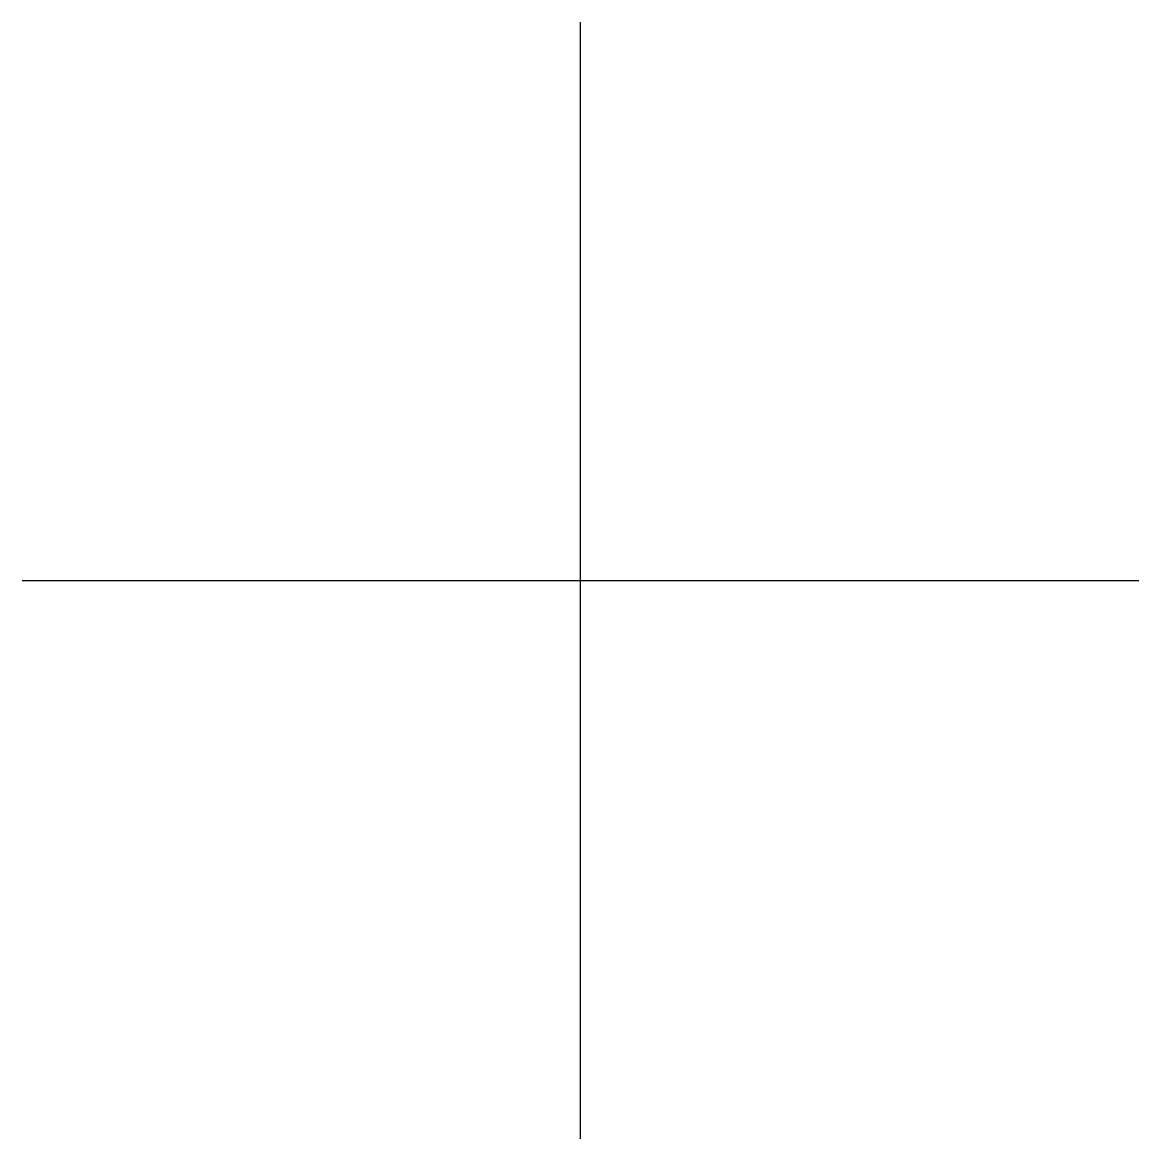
# Model space of a CAD drawing. Header units: millimetres. Extents: x 0 to 140, y 0 to 140.
import ezdxf

# ---------------------------------------------------------------- set-up
doc = ezdxf.new("R2010")
doc.units = ezdxf.units.MM
doc.layers.add('KwikScaf Matrix', color=7, linetype='Continuous')

# ---------------------------------------------------------------- blocks, each defined once
blk = doc.blocks.new('2D Tie Clamp 90 Degree')
at = {"color": 0}
for p, q in [((70, 0), (70, 140)), ((0, 70), (140, 70))]:
    blk.add_line(p, q, dxfattribs=at)

msp = doc.modelspace()

# ---------------------------------------------------------------- block references
at = {"layer": 'KwikScaf Matrix'}
msp.add_blockref('2D Tie Clamp 90 Degree', (0, 0), dxfattribs=at)

doc.saveas('drawing.dxf')
